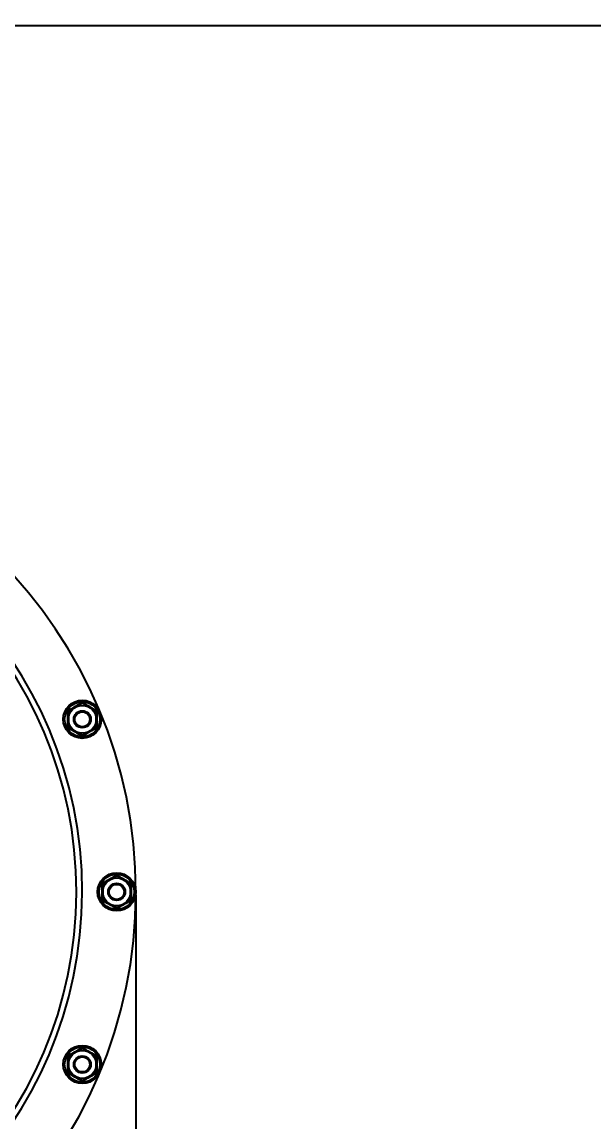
# Model space of a CAD drawing. Header units: millimetres. Extents: x 1186 to 6713, y 237 to 5598.
# Drawn here: x 4157 to 4424, y 4683 to 5197 of the extents above; entities that cross this region are included whole.
import ezdxf

# ---------------------------------------------------------------- set-up
doc = ezdxf.new("R2010")
doc.units = ezdxf.units.MM
doc.header["$LTSCALE"] = 384.175
doc.header["$PDMODE"] = 3
doc.header["$PDSIZE"] = 8
doc.layers.get('0').update_dxf_attribs({"linetype": 'CONTINUOUS'})
doc.layers.get('Defpoints').update_dxf_attribs({"linetype": 'CONTINUOUS'})
doc.layers.add('02___PRT_ALL_AXES', color=7, linetype='CONTINUOUS')
doc.styles.get("Standard").update_dxf_attribs({"font": 'calibri.ttf'})
doc.dimstyles.get("Standard").update_dxf_attribs({"dimtxt": 43.75, "dimasz": 43.75, "dimexe": 1.5, "dimexo": 1, "dimtad": 1, "dimdsep": 46, "dimtxsty": 'Standard', "dimblk": '_FILLED', "dimblk1": '_FILLED', "dimblk2": '_FILLED', "dimcen": 0.09, "dimazin": 2, "dimtol": 1, "dimtp": 0.01, "dimtm": 0.01, "dimtfac": 1, "dimtofl": 0, "dimtmove": 0, "dimatfit": 3, "dimldrblk": '_FILLED', "dimfxl": 1, "dimtolj": 1, "dimarcsym": 0})

# ---------------------------------------------------------------- blocks, each defined once
blk = doc.blocks.new('_FILLED')
at = {"color": 0, "linetype": 'ByBlock'}
blk.add_solid([(0, 0), (-1, 0.214), (-1, -0.214)], dxfattribs=at)
blk = doc.blocks.new('*D78')
at = {"color": 0, "lineweight": -2}
for p, q in [((3990.23, 4791.94), (3990.23, 5283.6)), ((4033.98, 5282.1), (4311.9, 5282.1)), ((4626.51, 5282.1), (4348.59, 5282.1)), ((4670.26, 4791.94), (4670.26, 5283.6))]:
    blk.add_line(p, q, dxfattribs=at)
at = {"layer": 'Defpoints', "color": 0}
for p in [(4670.26, 5282.1), (3990.23, 4790.94), (4670.26, 4790.94)]:
    blk.add_point(p, dxfattribs=at)
at = {"color": 0, "linetype": 'ByBlock', "lineweight": -2, "xscale": 43.75, "yscale": 43.75, "zscale": 43.75, "rotation": 180}
blk.add_blockref('_FILLED', (3990.23, 5282.1), dxfattribs=at)
at = {"color": 0, "linetype": 'ByBlock', "lineweight": -2, "xscale": 43.75, "yscale": 43.75, "zscale": 43.75}
blk.add_blockref('_FILLED', (4670.26, 5282.1), dxfattribs=at)
at = {"color": 0, "insert": (4330.25, 5282.1), "char_height": 43.75, "attachment_point": 5}
blk.add_mtext('\\A1;\\A1;G', dxfattribs=at)
blk = doc.blocks.new('*D80')
at = {"color": 0, "lineweight": -2}
for p, q in [((3770.23, 4788.88), (3770.23, 4468.09)), ((4210.24, 4788.42), (4210.24, 4468.09)), ((3813.98, 4469.59), (3920.88, 4469.59)), ((4166.49, 4469.59), (4082.52, 4469.59))]:
    blk.add_line(p, q, dxfattribs=at)
at = {"layer": 'Defpoints', "color": 0}
for p in [(3770.23, 4789.88), (4210.24, 4789.42), (4210.24, 4469.59)]:
    blk.add_point(p, dxfattribs=at)
at = {"color": 0, "linetype": 'ByBlock', "lineweight": -2, "xscale": 43.75, "yscale": 43.75, "zscale": 43.75, "rotation": 180}
blk.add_blockref('_FILLED', (3770.23, 4469.59), dxfattribs=at)
at = {"color": 0, "linetype": 'ByBlock', "lineweight": -2, "xscale": 43.75, "yscale": 43.75, "zscale": 43.75}
blk.add_blockref('_FILLED', (4210.24, 4469.59), dxfattribs=at)
at = {"color": 0, "insert": (4001.7, 4469.59), "char_height": 43.75, "attachment_point": 5}
blk.add_mtext('\\A1;\\A1;%%C 440', dxfattribs=at)

msp = doc.modelspace()

# ---------------------------------------------------------------- linework, layer by layer
msp.add_line((3657.2987, 5195.27166), (5102.55559, 5195.27166))
at = {"color": 0}
msp.add_line((3657.2987, 5195.27166), (5102.55559, 5195.27166), dxfattribs=at)
at = {"linetype": 'Continuous'}
for p, q in [((4185.17122, 4878.13207), (4178.67135, 4874.37906)), ((4191.67135, 4874.37952), (4185.17122, 4878.13207)), ((4178.67135, 4874.37906), (4178.67161, 4866.87351)), ((4191.67161, 4866.87397), (4191.67135, 4874.37952)), ((4178.67161, 4866.87351), (4185.17175, 4863.12096)), ((4185.17175, 4863.12096), (4191.67161, 4866.87397)), ((4201.23263, 4797.38586), (4194.73277, 4793.63286)), ((4194.73277, 4793.63286), (4194.73303, 4786.1273)), ((4207.73277, 4793.63332), (4201.23263, 4797.38586)), ((4207.73303, 4786.12776), (4207.73277, 4793.63332)), ((4194.73303, 4786.1273), (4201.23317, 4782.37476)), ((4201.23317, 4782.37476), (4207.73303, 4786.12776)), ((4185.17122, 4716.63966), (4178.67135, 4712.88665)), ((4191.67135, 4712.88711), (4185.17122, 4716.63966)), ((4178.67135, 4712.88665), (4178.67161, 4705.3811)), ((4191.67161, 4705.38156), (4191.67135, 4712.88711)), ((4178.67161, 4705.3811), (4185.17175, 4701.62855)), ((4185.17175, 4701.62855), (4191.67161, 4705.38156))]:
    msp.add_line(p, q, dxfattribs=at)
for centre, radius in [((4185.17148, 4870.62652), 8.91272), ((4185.17148, 4870.62652), 8.24637), ((4185.17148, 4870.62652), 6.5), ((4185.17148, 4870.62652), 4), ((4185.17148, 4870.62652), 3.5), ((4201.2329, 4789.88031), 8.91272), ((4201.2329, 4789.88031), 8.24637), ((4201.2329, 4789.88031), 6.5), ((4201.2329, 4789.88031), 4), ((4201.2329, 4789.88031), 3.5), ((4185.17148, 4709.13411), 8.91272), ((4185.17148, 4709.13411), 8.24637), ((4185.17148, 4709.13411), 6.5), ((4185.17148, 4709.13411), 4), ((4185.17148, 4709.13411), 3.5)]:
    msp.add_circle(centre, radius, dxfattribs=at)
for points in [[(4178.31944, 4874.58221), (4179.46751, 4875.23093), (4181.7621, 4876.53125), (4184.03541, 4877.86843), (4185.1712, 4878.5384)], [(4185.1712, 4878.5384), (4186.30704, 4877.86851), (4188.58044, 4876.5315), (4190.87513, 4875.23134), (4192.02324, 4874.5827)], [(4185.17176, 4862.71463), (4184.03592, 4863.38452), (4181.76252, 4864.72153), (4179.46783, 4866.02169), (4178.31972, 4866.67033)], [(4192.02352, 4866.67082), (4190.87545, 4866.0221), (4188.58086, 4864.72178), (4186.30755, 4863.3846), (4185.17176, 4862.71463)], [(4194.38086, 4793.83601), (4195.52893, 4794.48473), (4197.82352, 4795.78505), (4200.09683, 4797.12223), (4201.23262, 4797.7922)], [(4201.23262, 4797.7922), (4202.36846, 4797.12231), (4204.64186, 4795.78529), (4206.93655, 4794.48513), (4208.08466, 4793.83649)], [(4201.23318, 4781.96842), (4200.09734, 4782.63832), (4197.82394, 4783.97533), (4195.52925, 4785.27549), (4194.38114, 4785.92413)], [(4208.08494, 4785.92461), (4206.93687, 4785.27589), (4204.64228, 4783.97557), (4202.36897, 4782.6384), (4201.23318, 4781.96842)], [(4178.31944, 4713.08981), (4179.46751, 4713.73853), (4181.7621, 4715.03885), (4184.03541, 4716.37602), (4185.1712, 4717.046)], [(4185.1712, 4717.046), (4186.30704, 4716.3761), (4188.58044, 4715.03909), (4190.87513, 4713.73893), (4192.02324, 4713.09029)], [(4185.17176, 4701.22222), (4184.03592, 4701.89211), (4181.76252, 4703.22913), (4179.46783, 4704.52928), (4178.31972, 4705.17792)], [(4192.02352, 4705.17841), (4190.87545, 4704.52969), (4188.58086, 4703.22937), (4186.30755, 4701.89219), (4185.17176, 4701.22222)]]:
    msp.add_open_spline(points, degree=3, dxfattribs=at)
for points, knots in [([(4185.1712, 4878.13206), (4185.1712, 4878.09149), (4185.17221, 4878.40295), (4185.1712, 4878.44353), (4185.1712, 4878.5384)], [0, 0, 0, 0, 0.29956188, 1, 1, 1, 1]), ([(4178.31974, 4866.67032), (4178.33205, 4867.99809), (4178.35315, 4870.63543), (4178.3317, 4873.27276), (4178.31946, 4874.58222)], [0, 0, 0, 0, 0.503470775, 1, 1, 1, 1]), ([(4178.67135, 4874.37906), (4178.67151, 4874.37837), (4178.66717, 4874.38231), (4178.66357, 4874.38307), (4178.65371, 4874.38959), (4178.64205, 4874.39611), (4178.62676, 4874.40517), (4178.60123, 4874.41998), (4178.56321, 4874.44201), (4178.5114, 4874.47177), (4178.45235, 4874.50565), (4178.38758, 4874.54291), (4178.34265, 4874.56882), (4178.31946, 4874.58221)], [0, 0, 0, 0, 0.005270768, 0.020858191, 0.046282368, 0.081003533, 0.124365062, 0.175697192, 0.299730798, 0.448270882, 0.617065146, 0.802297204, 1, 1, 1, 1]), ([(4192.02322, 4874.58269), (4192.00003, 4874.5693), (4191.9551, 4874.54339), (4191.89034, 4874.50612), (4191.83128, 4874.47225), (4191.77948, 4874.44247), (4191.74145, 4874.42045), (4191.71593, 4874.40563), (4191.70062, 4874.39658), (4191.68902, 4874.39004), (4191.67902, 4874.38357), (4191.67568, 4874.38272), (4191.67107, 4874.37887), (4191.67135, 4874.37952)], [0, 0, 0, 0, 0.197705209, 0.382939848, 0.551741292, 0.700291465, 0.824330592, 0.875663154, 0.919023194, 0.953740564, 0.97915805, 0.994736811, 1, 1, 1, 1]), ([(4192.02322, 4874.58271), (4192.01092, 4873.25507), (4191.98981, 4870.61774), (4192.01126, 4867.98041), (4192.0235, 4866.67081)], [0, 0, 0, 0, 0.503419542, 1, 1, 1, 1]), ([(4178.67163, 4866.8735), (4178.67191, 4866.87415), (4178.66728, 4866.87034), (4178.66393, 4866.86954), (4178.65388, 4866.86319), (4178.64219, 4866.85682), (4178.62679, 4866.84794), (4178.60116, 4866.83331), (4178.5631, 4866.81135), (4178.51139, 4866.78138), (4178.45252, 4866.74716), (4178.38784, 4866.70968), (4178.34292, 4866.68372), (4178.31973, 4866.67033)], [0, 0, 0, 0, 0.005246527, 0.020788041, 0.046167334, 0.080859382, 0.124204947, 0.175529424, 0.299562897, 0.448123589, 0.616956491, 0.802239647, 1, 1, 1, 1]), ([(4192.02352, 4866.67081), (4192.00032, 4866.68421), (4191.9554, 4866.71016), (4191.89072, 4866.74763), (4191.83185, 4866.78184), (4191.78012, 4866.81184), (4191.74212, 4866.83373), (4191.71638, 4866.84847), (4191.70121, 4866.85708), (4191.68891, 4866.86416), (4191.68103, 4866.86845), (4191.67587, 4866.87167), (4191.67406, 4866.87223), (4191.67143, 4866.87465), (4191.6716, 4866.87396)], [0, 0, 0, 0, 0.197757183, 0.383035853, 0.551868359, 0.700432958, 0.824469569, 0.875795596, 0.919142329, 0.953834439, 0.979211825, 0.988239588, 0.994751198, 1, 1, 1, 1]), ([(4185.17176, 4862.71463), (4185.17176, 4862.8095), (4185.17276, 4862.85008), (4185.17173, 4863.16155), (4185.17173, 4863.12097)], [0, 0, 0, 0, 0.700434158, 1, 1, 1, 1]), ([(4201.23262, 4797.38586), (4201.23262, 4797.34528), (4201.23363, 4797.65675), (4201.23262, 4797.69732), (4201.23262, 4797.7922)], [0, 0, 0, 0, 0.29956188, 1, 1, 1, 1]), ([(4194.38116, 4785.92412), (4194.39347, 4787.25189), (4194.41457, 4789.88922), (4194.39312, 4792.52656), (4194.38088, 4793.83602)], [0, 0, 0, 0, 0.503470775, 1, 1, 1, 1]), ([(4194.73277, 4793.63286), (4194.73293, 4793.63216), (4194.72859, 4793.6361), (4194.72498, 4793.63687), (4194.71513, 4793.64339), (4194.70347, 4793.64991), (4194.68818, 4793.65897), (4194.66265, 4793.67378), (4194.62463, 4793.6958), (4194.57282, 4793.72557), (4194.51377, 4793.75944), (4194.449, 4793.7967), (4194.40407, 4793.82261), (4194.38088, 4793.836)], [0, 0, 0, 0, 0.005270768, 0.020858191, 0.046282368, 0.081003533, 0.124365062, 0.175697192, 0.299730798, 0.448270882, 0.617065146, 0.802297204, 1, 1, 1, 1]), ([(4208.08464, 4793.83649), (4208.06145, 4793.8231), (4208.01652, 4793.79718), (4207.95175, 4793.75992), (4207.8927, 4793.72604), (4207.84089, 4793.69627), (4207.80287, 4793.67425), (4207.77735, 4793.65943), (4207.76204, 4793.65037), (4207.75044, 4793.64383), (4207.74044, 4793.63736), (4207.7371, 4793.63651), (4207.73249, 4793.63266), (4207.73277, 4793.63332)], [0, 0, 0, 0, 0.197705209, 0.382939848, 0.551741292, 0.700291465, 0.824330592, 0.875663154, 0.919023194, 0.953740564, 0.97915805, 0.994736811, 1, 1, 1, 1]), ([(4208.08464, 4793.8365), (4208.07233, 4792.50887), (4208.05123, 4789.87153), (4208.07268, 4787.2342), (4208.08492, 4785.92461)], [0, 0, 0, 0, 0.503419542, 1, 1, 1, 1]), ([(4194.73305, 4786.1273), (4194.73333, 4786.12795), (4194.7287, 4786.12414), (4194.72535, 4786.12333), (4194.71529, 4786.11699), (4194.70361, 4786.11061), (4194.6882, 4786.10173), (4194.66258, 4786.08711), (4194.62451, 4786.06514), (4194.57281, 4786.03517), (4194.51394, 4786.00096), (4194.44926, 4785.96348), (4194.40434, 4785.93752), (4194.38115, 4785.92413)], [0, 0, 0, 0, 0.005246527, 0.020788041, 0.046167334, 0.080859382, 0.124204947, 0.175529424, 0.299562897, 0.448123589, 0.616956491, 0.802239647, 1, 1, 1, 1]), ([(4201.23318, 4781.96842), (4201.23318, 4782.0633), (4201.23418, 4782.10387), (4201.23315, 4782.41534), (4201.23315, 4782.37477)], [0, 0, 0, 0, 0.700434158, 1, 1, 1, 1]), ([(4208.08493, 4785.92461), (4208.06174, 4785.938), (4208.01682, 4785.96396), (4207.95214, 4786.00143), (4207.89327, 4786.03564), (4207.84154, 4786.06563), (4207.80354, 4786.08752), (4207.7778, 4786.10226), (4207.76262, 4786.11088), (4207.75032, 4786.11796), (4207.74245, 4786.12225), (4207.73728, 4786.12547), (4207.73548, 4786.12603), (4207.73285, 4786.12845), (4207.73302, 4786.12776)], [0, 0, 0, 0, 0.197757183, 0.383035853, 0.551868359, 0.700432958, 0.824469569, 0.875795596, 0.919142329, 0.953834439, 0.979211825, 0.988239588, 0.994751198, 1, 1, 1, 1]), ([(4185.1712, 4716.63965), (4185.1712, 4716.59908), (4185.17221, 4716.91055), (4185.1712, 4716.95112), (4185.1712, 4717.04599)], [0, 0, 0, 0, 0.29956188, 1, 1, 1, 1]), ([(4178.31974, 4705.17792), (4178.33205, 4706.50568), (4178.35315, 4709.14302), (4178.3317, 4711.78035), (4178.31946, 4713.08981)], [0, 0, 0, 0, 0.503470775, 1, 1, 1, 1]), ([(4178.67135, 4712.88665), (4178.67151, 4712.88596), (4178.66717, 4712.8899), (4178.66357, 4712.89066), (4178.65371, 4712.89718), (4178.64205, 4712.9037), (4178.62676, 4712.91276), (4178.60123, 4712.92758), (4178.56321, 4712.9496), (4178.5114, 4712.97937), (4178.45235, 4713.01324), (4178.38758, 4713.0505), (4178.34265, 4713.07641), (4178.31946, 4713.0898)], [0, 0, 0, 0, 0.005270768, 0.020858191, 0.046282368, 0.081003533, 0.124365062, 0.175697192, 0.299730798, 0.448270882, 0.617065146, 0.802297204, 1, 1, 1, 1]), ([(4192.02322, 4713.09028), (4192.00003, 4713.07689), (4191.9551, 4713.05098), (4191.89034, 4713.01371), (4191.83128, 4712.97984), (4191.77948, 4712.95006), (4191.74145, 4712.92804), (4191.71593, 4712.91322), (4191.70062, 4712.90417), (4191.68902, 4712.89763), (4191.67902, 4712.89116), (4191.67568, 4712.89031), (4191.67107, 4712.88646), (4191.67135, 4712.88711)], [0, 0, 0, 0, 0.197705209, 0.382939848, 0.551741292, 0.700291465, 0.824330592, 0.875663154, 0.919023194, 0.953740564, 0.97915805, 0.994736811, 1, 1, 1, 1]), ([(4192.02322, 4713.0903), (4192.01092, 4711.76266), (4191.98981, 4709.12533), (4192.01126, 4706.488), (4192.0235, 4705.1784)], [0, 0, 0, 0, 0.503419542, 1, 1, 1, 1]), ([(4178.67163, 4705.38109), (4178.67191, 4705.38174), (4178.66728, 4705.37793), (4178.66393, 4705.37713), (4178.65388, 4705.37078), (4178.64219, 4705.36441), (4178.62679, 4705.35553), (4178.60116, 4705.34091), (4178.5631, 4705.31894), (4178.51139, 4705.28897), (4178.45252, 4705.25475), (4178.38784, 4705.21728), (4178.34292, 4705.19131), (4178.31973, 4705.17792)], [0, 0, 0, 0, 0.005246527, 0.020788041, 0.046167334, 0.080859382, 0.124204947, 0.175529424, 0.299562897, 0.448123589, 0.616956491, 0.802239647, 1, 1, 1, 1]), ([(4192.02352, 4705.17841), (4192.00032, 4705.1918), (4191.9554, 4705.21776), (4191.89072, 4705.25523), (4191.83185, 4705.28943), (4191.78012, 4705.31943), (4191.74212, 4705.34132), (4191.71638, 4705.35606), (4191.70121, 4705.36467), (4191.68891, 4705.37175), (4191.68103, 4705.37605), (4191.67587, 4705.37926), (4191.67406, 4705.37982), (4191.67143, 4705.38224), (4191.6716, 4705.38155)], [0, 0, 0, 0, 0.197757183, 0.383035853, 0.551868359, 0.700432958, 0.824469569, 0.875795596, 0.919142329, 0.953834439, 0.979211825, 0.988239588, 0.994751198, 1, 1, 1, 1]), ([(4185.17176, 4701.22222), (4185.17176, 4701.31709), (4185.17276, 4701.35767), (4185.17173, 4701.66914), (4185.17173, 4701.62856)], [0, 0, 0, 0, 0.700434158, 1, 1, 1, 1])]:
    msp.add_open_spline(points, degree=3, knots=knots, dxfattribs=at)
at = {"layer": '02___PRT_ALL_AXES', "linetype": 'Continuous'}
for p, q in [((4210.12485, 4789.88031), (4210.2329, 4789.88031)), ((4210.12486, 4789.41977), (4210.23242, 4789.41954))]:
    msp.add_line(p, q, dxfattribs=at)
for centre, radius, start, end in [((3990.2329, 4789.88031), 220, 0, 359.88), ((3990.2329, 4789.88031), 194.89893, 0, 359.88), ((3990.2329, 4789.88031), 192.18745, 0, 359.88), ((3992.75299, 4789.81809), 189.66724, 359.8781049, 0), ((3990.2329, 4789.88031), 194.93764, 359.8795116, 0), ((3990.2329, 4789.88031), 220.0046, 359.8798357, 0)]:
    msp.add_arc(centre, radius, start, end, dxfattribs=at)

# ---------------------------------------------------------------- dimensions: what is measured, and where the dimension line sits
for base, p1, p2, text, picture, middle in [((4670.26347, 5282.10022), (3990.2329, 4790.93868), (4670.26347, 4790.93868), '\\A1;G', '*D78', (4330.24819, 5282.10022)), ((4210.23702, 4469.58932), (3770.2329, 4789.88031), (4210.23702, 4789.4189), '\\A1;%%C 440', '*D80', (4001.69906, 4469.58932))]:
    dim = msp.add_linear_dim(base=base, p1=p1, p2=p2, text=text, dimstyle='Standard', override={"dimtad": 0, "dimtih": 1, "dimtoh": 1, "dimdec": 4, "dimzin": 0, "dimtxsty": 'Standard', "dimcen": 62.865, "dimadec": 0, "dimazin": 0, "dimtdec": 4, "dimtzin": 0})
    dim.commit()
    dim.dimension.update_dxf_attribs({"geometry": picture, "text_midpoint": middle, "dimtype": 160})

doc.saveas('drawing.dxf')
